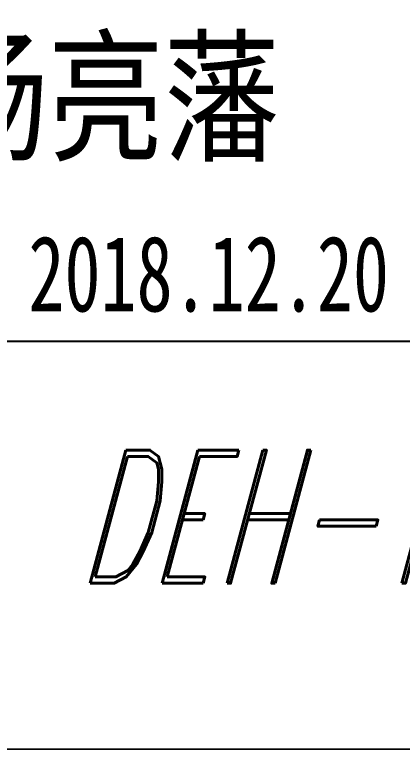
# Model space of a CAD drawing. Header units: millimetres. Extents: x -47800 to 104182, y -50696 to 46579.
# Drawn here: x -45297.03 to -45284.23, y 45954.62 to 45978.91 of the extents above; entities that cross this region are included whole.
import ezdxf
from ezdxf.enums import TextEntityAlignment as Align

# ---------------------------------------------------------------- set-up
doc = ezdxf.new("R2010")
doc.units = ezdxf.units.MM
doc.header["$LTSCALE"] = 0.5
doc.layers.add('图\\M+19E79\\M+195B6\\M+18E9A', color=7, linetype='Continuous')
doc.layers.add('图框', color=7, linetype='Continuous', lineweight=18)
doc.layers.add('打印', color=7, linetype='Continuous', lineweight=15, plot=False)
doc.layers.add('打印-禁用', color=7, linetype='Continuous', lineweight=15, plot=False)
doc.styles.add('国标', font='simfang.ttf', dxfattribs={"width": 0.8})
doc.styles.add('标题\\M+18E9A', font='romand.shx', dxfattribs={"oblique": 10, "bigfont": 'bigfont.shx'})

# ---------------------------------------------------------------- blocks, each defined once
blk = doc.blocks.new('GZDEH零件A4图框V01版')
at = {"layer": '图\\M+19E79\\M+195B6\\M+18E9A', "linetype": 'Continuous'}
blk.add_line((25, 13.5), (205, 13.5), dxfattribs=at)
at = {"layer": '打印-禁用', "linetype": 'Continuous'}
blk.add_line((0, 0), (210, 0), dxfattribs=at)
at = {"layer": '图\\M+19E79\\M+195B6\\M+18E9A', "color": 7, "style": '标题\\M+18E9A', "oblique": 15, "width": 0.6}
blk.add_text('DEH-TECH', height=4.4, dxfattribs=at).set_placement((86.78, 7.692), align=Align.MIDDLE)
blk = doc.blocks.new('DEH A4')
at = {"layer": '图框'}
blk.add_blockref('GZDEH零件A4图框V01版', (0, 0), dxfattribs=at)

msp = doc.modelspace()

# ---------------------------------------------------------------- linework, layer by layer
at = {"layer": '打印'}
msp.add_lwpolyline([(-45372.38, 46251.622), (-45162.38, 46251.622), (-45162.38, 45954.622), (-45372.38, 45954.622)], close=True, dxfattribs=at)

# ---------------------------------------------------------------- block references
at = {"layer": '图框'}
msp.add_blockref('DEH A4', (-45372.38, 45954.622), dxfattribs=at)

# ---------------------------------------------------------------- texts
at = {"layer": '图\\M+19E79\\M+195B6\\M+18E9A', "color": 3, "style": '国标'}
for s, height, width, p in [('杨亮藩', 3.5, 0.8, (-45299.742, 45974.438)), ('2018.12.20', 2.5, 0.7, (-45296.577, 45969.102))]:
    msp.add_text(s, height=height, dxfattribs=dict(at, width=width)).set_placement(p)

doc.saveas('drawing.dxf')
